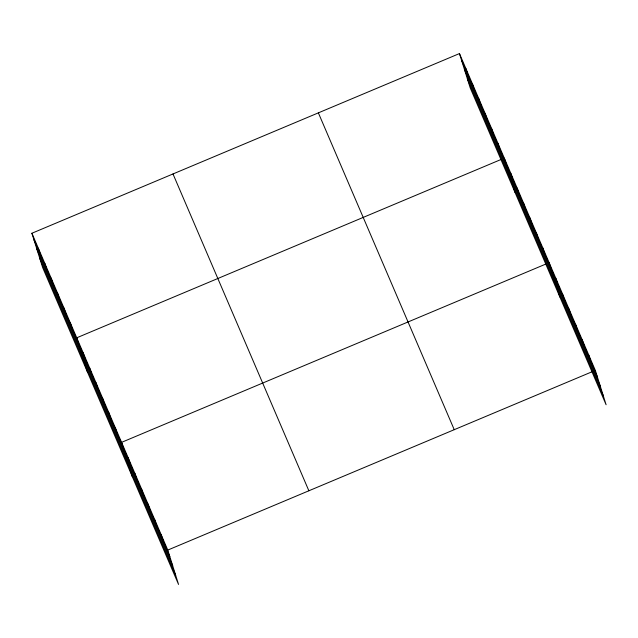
<?xml version="1.0" encoding="UTF-8"?>
<svg xmlns="http://www.w3.org/2000/svg" width="638" height="638" viewBox="0 0 638 638"><rect width="100%" height="100%" fill="white"/><g stroke="black" fill="none" stroke-linecap="round" stroke-linejoin="round"><path stroke-width="0.96" d="M31.9 233.253L167.778 550.076L178.544 584.432L42.666 267.609L31.9 233.253L459.456 53.568L595.334 370.391L606.1 404.747L470.222 87.924L459.456 53.568M500.814 159.58L76.735 337.805L87.51 372.161M546.519 263.765L121.579 442.357L132.345 476.714M167.778 550.076L592.718 371.491M461.513 60.124L597.383 376.946M464.384 69.295L600.262 386.118M467.351 78.753L603.221 395.576M318.362 112.862L454.24 429.685M172.994 173.951L308.872 490.781M33.958 239.808L169.828 556.631M36.829 248.979L172.707 565.802M39.795 258.43L175.665 575.261M588.73 354.999L590.788 361.555M582.135 339.615L584.185 346.171M575.532 324.224L577.589 330.779M568.937 308.84L570.986 315.387M562.333 293.448L564.391 300.004M555.738 278.056L557.787 284.612M549.135 262.673L559.901 297.029M542.731 247.735L544.78 254.291M536.327 232.798L538.376 239.354M529.915 217.861L531.972 224.416M523.511 202.924L525.568 209.479M517.107 187.987L519.165 194.542M510.703 173.058L512.753 179.605M504.299 158.12L515.065 192.477M497.887 143.183L499.945 149.739M491.483 128.246L493.541 134.801M485.079 113.309L487.137 119.864M478.675 98.372L480.725 104.927M472.272 83.434L474.321 89.99M465.86 68.505L467.917 75.053M161.175 534.684L163.232 541.239M154.579 519.3L156.629 525.856M147.976 503.908L150.034 510.464M141.373 488.517L143.43 495.072M134.778 473.133L136.827 479.688M128.174 457.741L130.232 464.297M115.175 427.42L117.225 433.976M108.763 412.483L110.821 419.038M102.359 397.546L104.417 404.101M95.955 382.609L98.013 389.164M89.551 367.671L91.601 374.227M83.147 352.734L85.197 359.29M70.332 322.868L72.389 329.423M63.928 307.931L65.985 314.486M57.524 292.994L59.573 299.549M51.12 278.056L53.169 284.612M44.708 263.119L46.765 269.675M38.304 248.182L40.361 254.737"/></g></svg>
